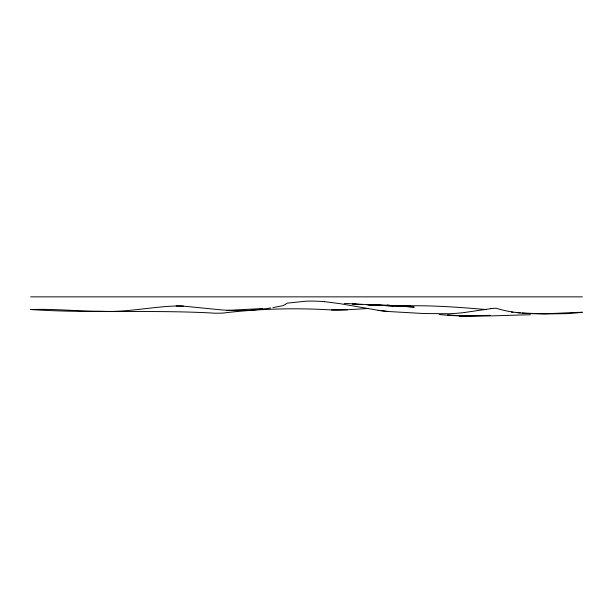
<?xml version="1.0" encoding="UTF-8"?>
<svg xmlns="http://www.w3.org/2000/svg" width="613" height="613" viewBox="0 0 613 613"><rect width="100%" height="100%" fill="white"/><g stroke="black" fill="none" stroke-linecap="round" stroke-linejoin="round"><path stroke-width="0.92" d="M285.482 304.263L287.305 303.144L305.626 301.221A151.871 148.07 90 0 1 324.484 301.673M285.214 304.423L283.122 305.649L274.065 307.366M273.39 307.488L272.946 307.573M270.693 307.956L269.459 308.147M268.961 308.224L268.456 308.301M267.958 308.377L267.452 308.454M266.954 308.531L250.525 310.316L234.526 310.63M464.585 312.484L490.906 308.653M368.229 308.492L347.64 309.734A395.806 395.485 -90 0 1 331.572 309.94C295.389 307.787 259.238 308.661 223.247 313.044A184.452 184.298 -90 0 1 215.362 313.22C153.84 309.58 92.195 313.618 30.65 309.534C54.205 308.722 77.728 311.281 101.283 311.22C126.439 312.615 151.135 306.738 176.161 305.994A155.426 147.748 -90 0 1 183.425 306.132L222.442 309.994L234.128 310.622M397.178 306.14C426.977 304.837 456.831 307.029 486.5 309.596M226.971 310.393L262.533 308.546M530.414 314.776C499.986 315.297 469.474 317.634 439.115 314.515M30.65 296.861L582.35 296.861M407.139 305.741L395.285 305.619L410.695 306.194L368.957 305.136L390.527 305.427L414.242 307.098L386.979 305.251L390.527 305.427L366.812 304.676L394.075 306.01L344.268 303.389M362.053 304.584L352.575 304.017L356.122 304.232M522.192 312.982L544.696 313.956L565.922 313.649A249.966 246.855 90 0 0 582.35 312.27C553.57 312.868 524.046 317.013 495.978 308.186A145.066 141.442 -90 0 0 490.906 308.653M520.322 312.852L516.575 312.561M511.38 312.124L513.035 312.27M324.484 301.657L339.786 303.619L378.167 310.301A309.19 301.458 -90 0 0 388.519 311.519L423.545 313.519L448.892 313.749A189.892 185.141 90 0 0 464.585 312.492M347.64 309.734A395.806 395.485 90 0 1 331.572 309.94M176.161 305.994A155.426 147.748 90 0 1 183.425 306.132M388.519 311.519A309.19 301.458 90 0 1 378.167 310.301M490.094 315.381L459.283 315.979L490.094 315.381M454.524 315.411L447.421 315.136L466.378 315.91L454.524 315.411"/></g></svg>
